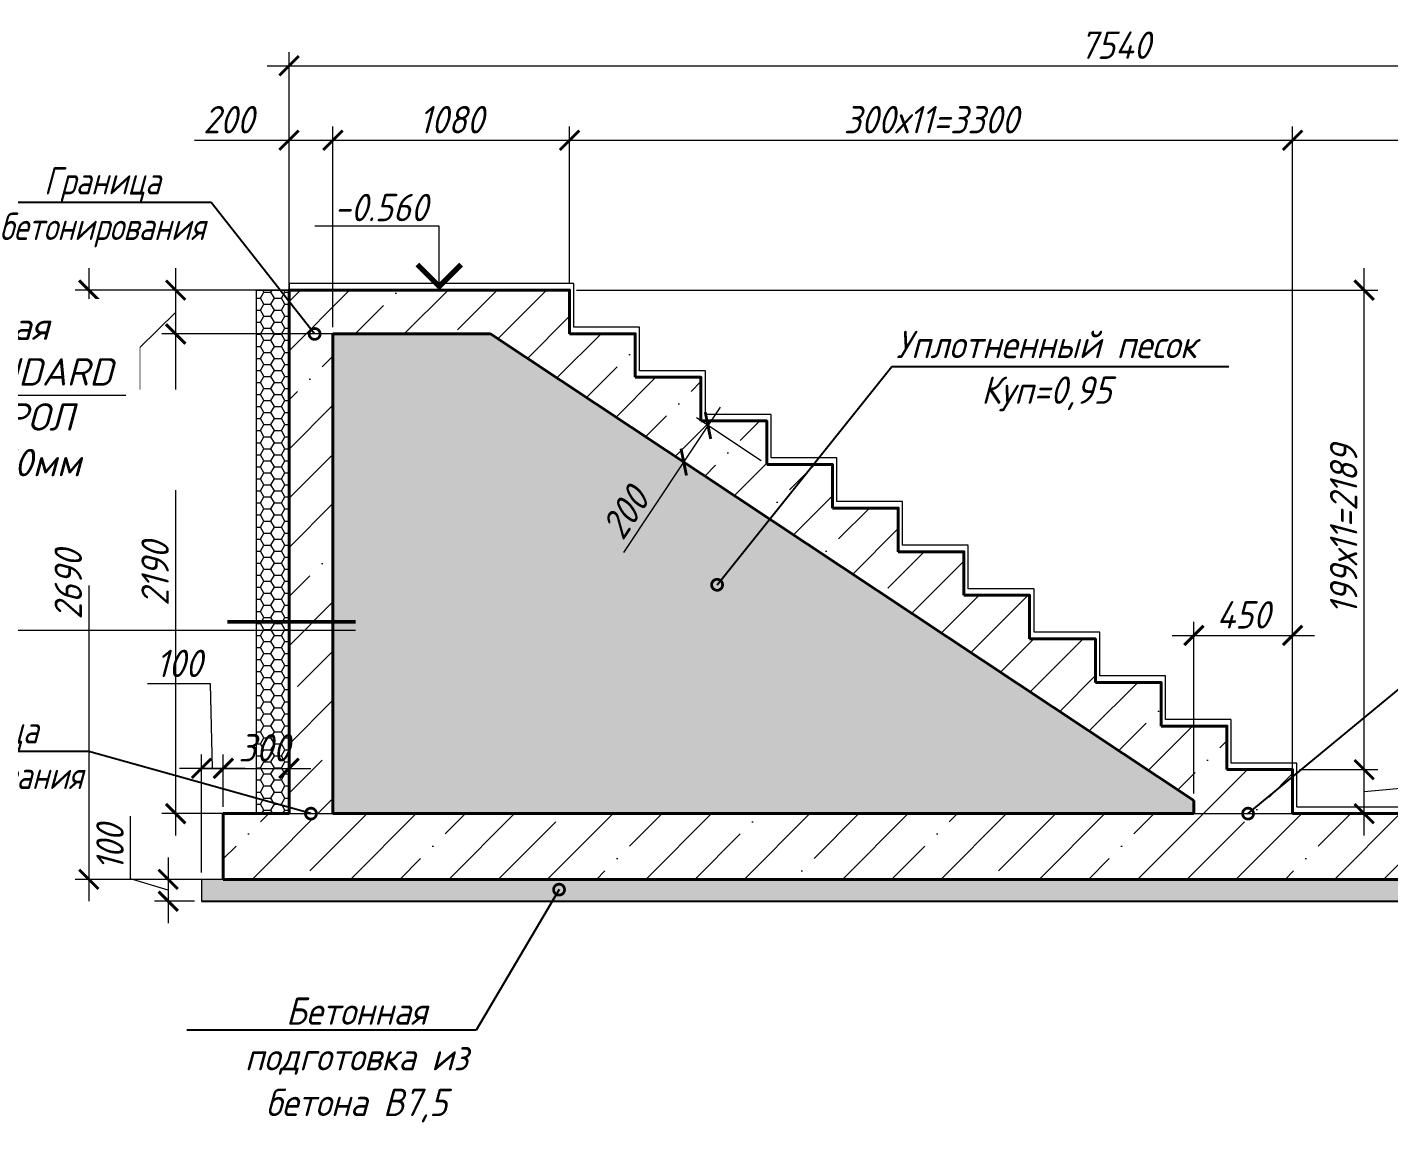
# Model space of a CAD drawing. Header units: millimetres. Extents: x 504091 to 2165846, y 135022 to 442887.
# Drawn here: x 1389332 to 1395546, y 237754 to 242765 of the extents above; entities that cross this region are included whole.
import ezdxf
from ezdxf import colors
from ezdxf.entities.mleader import LeaderData, LeaderLine
from ezdxf.math import Vec2, Vec3

# ---------------------------------------------------------------- set-up
doc = ezdxf.new("R2010")
doc.units = ezdxf.units.MM
doc.linetypes.add('IMPORT-ADSK_Штриховая_ш3 п1_5 _2_', pattern=[4.5, 3, -1.5])
doc.layers.get('Defpoints').update_dxf_attribs({"color": 255})
doc.layers.add('PS_Выноски', color=7, linetype='Continuous')
doc.layers.add('SGRAND', color=7, linetype='Continuous')
for name, color, linetype, lineweight in [('S-STRS', 31, 'Continuous', 9), ('Монолит тонкий', 204, 'Continuous', 9), ('Размер', 7, 'Continuous', 13), ('размеры', 7, 'Continuous', 9), ('Размеры КР', 164, 'Continuous', 9), ('СПДС_+АР_Выноски', 4, 'Continuous', 9)]:
    doc.layers.add(name, color=color, linetype=linetype, lineweight=lineweight)
doc.styles.add('GOST 2.304_new', font='isocpeur.ttf', dxfattribs={"width": 0.9, "oblique": 15})
doc.linetypes.add('zem', pattern='A,1.9,[130,ltypeshp.shx,S=2.4,R=135,X=0.5,Y=-1.8],2,[130,ltypeshp.shx,S=2.4,R=135,X=0.5,Y=-1.8],2,[130,ltypeshp.shx,S=2.4,R=135,X=0.5,Y=-1.8],3.8', length=9.7)
doc.linetypes.add('зигзаг', pattern='A,0.00254,-5.08,[131,ltypeshp.shx,S=5.08,R=0,X=-5.08,Y=0],-10.16,[131,ltypeshp.shx,S=5.08,R=180,X=5.08,Y=0],-5.08', length=20.32254)
doc.dimstyles.new('SPDS 1_50', dxfattribs={"dimscale": 50, "dimtxt": 2.5, "dimasz": 1.77, "dimexe": 1.25, "dimexo": 0.625, "dimtad": 1, "dimdec": 0, "dimrnd": 0.001, "dimzin": 9, "dimtxsty": 'GOST 2.304_new', "dimblk": 'ARCHTICK', "dimcen": 2.5, "dimdle": 2, "dimclrt": 256, "dimadec": 0, "dimazin": 2, "dimtfac": 0.75, "dimtdec": 0, "dimtmove": 1, "dimatfit": 3, "dimfxl": 0, "dimtolj": 1, "dimlwd": 9, "dimlwe": 9, "dimarcsym": 0})

# ---------------------------------------------------------------- blocks, each defined once
blk = doc.blocks.new('_DotSmall')
at = {"color": 0, "linetype": 'ByBlock', "lineweight": 35, "const_width": 0.5}
blk.add_lwpolyline([(-0.0625, 0, 1), (0.0625, 0, 1)], format="xyb", close=True, dxfattribs=at)
blk = doc.blocks.new('_ArchTick')
at = {"color": 0, "linetype": 'ByBlock', "const_width": 0.15}
blk.add_lwpolyline([(-0.5, -0.5), (0.5, 0.5)], dxfattribs=at)
blk = doc.blocks.new('*D3115')
at = {"layer": 'Defpoints', "color": 0, "lineweight": 20, "transparency": 16777216}
for p in [(1390526.4, 239381), (1390226.4, 239174.2), (1390526.4, 239174.2)]:
    blk.add_point(p, dxfattribs=at)
at = {"layer": 'Размеры КР', "color": 0, "lineweight": 9, "transparency": 16777216}
for p, q in [((1390226.4, 239205.4), (1390226.4, 239443.5)), ((1390526.4, 239205.4), (1390526.4, 239443.5)), ((1390126.4, 239381), (1390626.4, 239381))]:
    blk.add_line(p, q, dxfattribs=at)
at = {"layer": 'Размеры КР', "color": 0, "lineweight": 9, "transparency": 16777216, "xscale": 88.5, "yscale": 88.5, "zscale": 88.5, "rotation": 180}
blk.add_blockref('_ArchTick', (1390226.4, 239381), dxfattribs=at)
at = {"layer": 'Размеры КР', "color": 0, "lineweight": 9, "transparency": 16777216, "xscale": 88.5, "yscale": 88.5, "zscale": 88.5}
blk.add_blockref('_ArchTick', (1390526.4, 239381), dxfattribs=at)
at = {"layer": 'Размеры КР', "lineweight": 20, "transparency": 16777216, "insert": (1390412.4, 239474.7), "char_height": 125, "attachment_point": 5, "style": 'GOST 2.304_new'}
blk.add_mtext('\\A1;300', dxfattribs=at)
blk = doc.blocks.new('*D3116')
at = {"layer": 'Defpoints', "color": 0, "lineweight": 20, "transparency": 16777216}
for p in [(1390726.4, 242248.7), (1390526.4, 241728.9), (1390726.4, 241728.9)]:
    blk.add_point(p, dxfattribs=at)
at = {"layer": 'Размеры КР', "color": 0, "lineweight": 9, "transparency": 16777216}
for p, q in [((1390526.4, 241760.1), (1390526.4, 242311.2)), ((1390726.4, 241760.1), (1390726.4, 242311.2)), ((1390094.8, 242248.7), (1390526.4, 242248.7)), ((1390426.4, 242248.7), (1390826.4, 242248.7))]:
    blk.add_line(p, q, dxfattribs=at)
at = {"layer": 'Размеры КР', "color": 0, "lineweight": 9, "transparency": 16777216, "xscale": 88.5, "yscale": 88.5, "zscale": 88.5, "rotation": 180}
blk.add_blockref('_ArchTick', (1390526.4, 242248.7), dxfattribs=at)
at = {"layer": 'Размеры КР', "color": 0, "lineweight": 9, "transparency": 16777216, "xscale": 88.5, "yscale": 88.5, "zscale": 88.5}
blk.add_blockref('_ArchTick', (1390726.4, 242248.7), dxfattribs=at)
at = {"layer": 'Размеры КР', "lineweight": 20, "transparency": 16777216, "insert": (1390249.6, 242342.5), "char_height": 125, "attachment_point": 5, "style": 'GOST 2.304_new'}
blk.add_mtext('\\A1;200', dxfattribs=at)
blk = doc.blocks.new('*D3117')
at = {"layer": 'Defpoints', "color": 0, "lineweight": 20, "transparency": 16777216}
for p in [(1391806.5, 242248.7), (1391806.5, 241564.2), (1390726.4, 241364.2)]:
    blk.add_point(p, dxfattribs=at)
at = {"layer": 'Размеры КР', "color": 0, "lineweight": 9, "transparency": 16777216}
for p, q in [((1390726.4, 241395.4), (1390726.4, 242311.2)), ((1391806.5, 241595.4), (1391806.5, 242311.2)), ((1390626.4, 242248.7), (1391906.5, 242248.7))]:
    blk.add_line(p, q, dxfattribs=at)
at = {"layer": 'Размеры КР', "color": 0, "lineweight": 9, "transparency": 16777216, "xscale": 88.5, "yscale": 88.5, "zscale": 88.5, "rotation": 180}
blk.add_blockref('_ArchTick', (1390726.4, 242248.7), dxfattribs=at)
at = {"layer": 'Размеры КР', "color": 0, "lineweight": 9, "transparency": 16777216, "xscale": 88.5, "yscale": 88.5, "zscale": 88.5}
blk.add_blockref('_ArchTick', (1391806.5, 242248.7), dxfattribs=at)
at = {"layer": 'Размеры КР', "lineweight": 20, "transparency": 16777216, "insert": (1391266.5, 242342.5), "char_height": 125, "attachment_point": 5, "style": 'GOST 2.304_new'}
blk.add_mtext('\\A1;1080', dxfattribs=at)
blk = doc.blocks.new('*D3118')
at = {"layer": 'Defpoints', "color": 0, "lineweight": 20, "transparency": 16777216}
for p in [(1395106.5, 242248.7), (1391806.5, 241564.2), (1395106.5, 239375.2)]:
    blk.add_point(p, dxfattribs=at)
at = {"layer": 'Размеры КР', "color": 0, "lineweight": 9, "transparency": 16777216}
for p, q in [((1391806.5, 241595.4), (1391806.5, 242311.2)), ((1395106.5, 239406.4), (1395106.5, 242311.2)), ((1391706.5, 242248.7), (1395206.5, 242248.7))]:
    blk.add_line(p, q, dxfattribs=at)
at = {"layer": 'Размеры КР', "color": 0, "lineweight": 9, "transparency": 16777216, "xscale": 88.5, "yscale": 88.5, "zscale": 88.5, "rotation": 180}
blk.add_blockref('_ArchTick', (1391806.5, 242248.7), dxfattribs=at)
at = {"layer": 'Размеры КР', "color": 0, "lineweight": 9, "transparency": 16777216, "xscale": 88.5, "yscale": 88.5, "zscale": 88.5}
blk.add_blockref('_ArchTick', (1395106.5, 242248.7), dxfattribs=at)
at = {"layer": 'Размеры КР', "lineweight": 20, "transparency": 16777216, "insert": (1393456.5, 242342.5), "char_height": 125, "attachment_point": 5, "style": 'GOST 2.304_new'}
blk.add_mtext('\\A1;300х11=3300', dxfattribs=at)
blk = doc.blocks.new('*D3119')
at = {"layer": 'Defpoints', "color": 0, "lineweight": 20, "transparency": 16777216}
for p in [(1397867, 242248.7), (1397867, 239582.6), (1395106.5, 239375.2)]:
    blk.add_point(p, dxfattribs=at)
at = {"layer": 'Размеры КР', "color": 0, "lineweight": 9, "transparency": 16777216}
for p, q in [((1395106.5, 239406.4), (1395106.5, 242311.2)), ((1397867, 239613.8), (1397867, 242311.2)), ((1395006.5, 242248.7), (1397967, 242248.7))]:
    blk.add_line(p, q, dxfattribs=at)
at = {"layer": 'Размеры КР', "color": 0, "lineweight": 9, "transparency": 16777216, "xscale": 88.5, "yscale": 88.5, "zscale": 88.5, "rotation": 180}
blk.add_blockref('_ArchTick', (1395106.5, 242248.7), dxfattribs=at)
at = {"layer": 'Размеры КР', "color": 0, "lineweight": 9, "transparency": 16777216, "xscale": 88.5, "yscale": 88.5, "zscale": 88.5}
blk.add_blockref('_ArchTick', (1397867, 242248.7), dxfattribs=at)
at = {"layer": 'Размеры КР', "lineweight": 20, "transparency": 16777216, "insert": (1396486.8, 242342.5), "char_height": 125, "attachment_point": 5, "style": 'GOST 2.304_new'}
blk.add_mtext('\\A1;2760', dxfattribs=at)
blk = doc.blocks.new('*D3121')
at = {"layer": 'Defpoints', "color": 0, "lineweight": 20, "transparency": 16777216}
for p in [(1395106.5, 239375.2), (1395433.3, 239375.2), (1395106.5, 239174.2)]:
    blk.add_point(p, dxfattribs=at)
at = {"layer": 'Размеры КР', "color": 0, "lineweight": 9, "transparency": 16777216}
for p, q in [((1395849.6, 239314.9), (1395849.6, 239602.1)), ((1395433.3, 239074.2), (1395433.3, 239475.2)), ((1395137.8, 239375.2), (1395495.8, 239375.2)), ((1395433.3, 239274.7), (1395849.6, 239314.9)), ((1395137.8, 239174.2), (1395495.8, 239174.2))]:
    blk.add_line(p, q, dxfattribs=at)
at = {"layer": 'Размеры КР', "color": 0, "lineweight": 9, "transparency": 16777216, "xscale": 88.5, "yscale": 88.5, "zscale": 88.5}
for p, rotation in [((1395433.3, 239375.2), 90), ((1395433.3, 239174.2), 270)]:
    blk.add_blockref('_ArchTick', p, dxfattribs=dict(at, rotation=rotation))
at = {"layer": 'Размеры КР', "lineweight": 20, "transparency": 16777216, "insert": (1395755.8, 239458.5), "char_height": 125, "attachment_point": 5, "rotation": 90, "style": 'GOST 2.304_new'}
blk.add_mtext('\\A1;201', dxfattribs=at)
blk = doc.blocks.new('*D3122')
at = {"layer": 'Defpoints', "color": 0, "lineweight": 20, "transparency": 16777216}
for p in [(1391806.5, 241564.2), (1395433.3, 241564.2), (1395106.5, 239375.2)]:
    blk.add_point(p, dxfattribs=at)
at = {"layer": 'Размеры КР', "color": 0, "lineweight": 9, "transparency": 16777216}
for p, q in [((1395433.3, 239275.2), (1395433.3, 241664.2)), ((1391837.8, 241564.2), (1395495.8, 241564.2)), ((1395137.8, 239375.2), (1395495.8, 239375.2))]:
    blk.add_line(p, q, dxfattribs=at)
at = {"layer": 'Размеры КР', "color": 0, "lineweight": 9, "transparency": 16777216, "xscale": 88.5, "yscale": 88.5, "zscale": 88.5}
for p, rotation in [((1395433.3, 241564.2), 90), ((1395433.3, 239375.2), 270)]:
    blk.add_blockref('_ArchTick', p, dxfattribs=dict(at, rotation=rotation))
at = {"layer": 'Размеры КР', "lineweight": 20, "transparency": 16777216, "insert": (1395339.5, 240469.7), "char_height": 125, "attachment_point": 5, "rotation": 90, "style": 'GOST 2.304_new'}
blk.add_mtext('\\A1;199х11=2189', dxfattribs=at)
blk = doc.blocks.new('*D3123')
at = {"layer": 'Defpoints', "color": 0, "lineweight": 20, "transparency": 16777216}
for p in [(1392327.8, 240779.4), (1392706.5, 240768.2), (1392596, 240601.5)]:
    blk.add_point(p, dxfattribs=at)
at = {"layer": 'Размеры КР', "color": 0, "lineweight": 9, "transparency": 16777216}
for p, q in [((1392493.6, 241029.4), (1392272.5, 240696.1)), ((1392680.5, 240785.5), (1392386.3, 240980.6)), ((1392569.9, 240618.8), (1392275.7, 240814)), ((1392053.7, 240366.2), (1392327.8, 240779.4))]:
    blk.add_line(p, q, dxfattribs=at)
at = {"layer": 'Размеры КР', "color": 0, "lineweight": 9, "transparency": 16777216, "xscale": 88.5, "yscale": 88.5, "zscale": 88.5}
for p, rotation in [((1392438.4, 240946.1), 56.44235699821704), ((1392327.8, 240779.4), 236.442356998217)]:
    blk.add_blockref('_ArchTick', p, dxfattribs=dict(at, rotation=rotation))
at = {"layer": 'Размеры КР', "lineweight": 20, "transparency": 16777216, "insert": (1392061.2, 240547.1), "char_height": 125, "attachment_point": 5, "rotation": 56.44236, "style": 'GOST 2.304_new'}
blk.add_mtext('\\A1;200', dxfattribs=at)
blk = doc.blocks.new('*D3124')
at = {"layer": 'Defpoints', "color": 0, "lineweight": 20, "transparency": 16777216}
for p in [(1390009, 241364.2), (1390757.1, 241364.2), (1390526.4, 239174.2)]:
    blk.add_point(p, dxfattribs=at)
at = {"layer": 'Размеры КР', "color": 0, "lineweight": 9, "transparency": 16777216}
for p, q in [((1390009, 239074.2), (1390009, 241464.2)), ((1390725.9, 241364.2), (1389946.5, 241364.2)), ((1390495.1, 239174.2), (1389946.5, 239174.2))]:
    blk.add_line(p, q, dxfattribs=at)
at = {"layer": 'Размеры КР', "color": 0, "lineweight": 9, "transparency": 16777216, "xscale": 88.5, "yscale": 88.5, "zscale": 88.5}
for p, rotation in [((1390009, 241364.2), 90), ((1390009, 239174.2), 270)]:
    blk.add_blockref('_ArchTick', p, dxfattribs=dict(at, rotation=rotation))
at = {"layer": 'Размеры КР', "lineweight": 20, "transparency": 16777216, "insert": (1389915.2, 240269.2), "char_height": 125, "attachment_point": 5, "rotation": 90, "style": 'GOST 2.304_new'}
blk.add_mtext('\\A1;2190', dxfattribs=at)
blk = doc.blocks.new('*D3125')
at = {"layer": 'Defpoints', "color": 0, "lineweight": 20, "transparency": 16777216}
for p in [(1390579.1, 241564.2), (1389612.5, 238874.2), (1390226.4, 238874.2)]:
    blk.add_point(p, dxfattribs=at)
at = {"layer": 'Размеры КР', "color": 0, "lineweight": 9, "transparency": 16777216}
for p, q in [((1389612.5, 241664.2), (1389612.5, 238774.2)), ((1390547.8, 241564.2), (1389550, 241564.2)), ((1390195.1, 238874.2), (1389550, 238874.2))]:
    blk.add_line(p, q, dxfattribs=at)
at = {"layer": 'Размеры КР', "color": 0, "lineweight": 9, "transparency": 16777216, "xscale": 88.5, "yscale": 88.5, "zscale": 88.5}
for p, rotation in [((1389612.5, 241564.2), 90), ((1389612.5, 238874.2), 270)]:
    blk.add_blockref('_ArchTick', p, dxfattribs=dict(at, rotation=rotation))
at = {"layer": 'Размеры КР', "lineweight": 20, "transparency": 16777216, "insert": (1389518.7, 240219.2), "char_height": 125, "attachment_point": 5, "rotation": 90, "style": 'GOST 2.304_new'}
blk.add_mtext('\\A1;2690', dxfattribs=at)
blk = doc.blocks.new('*D3126')
at = {"layer": 'Defpoints', "color": 0, "lineweight": 20, "transparency": 16777216}
for p in [(1398066, 242588.9), (1390526.4, 241514.4), (1398066, 241245.6)]:
    blk.add_point(p, dxfattribs=at)
at = {"layer": 'Размеры КР', "color": 0, "lineweight": 9, "transparency": 16777216}
for p, q in [((1390526.4, 241545.6), (1390526.4, 242651.4)), ((1398066, 241276.8), (1398066, 242651.4)), ((1390426.4, 242588.9), (1398166, 242588.9))]:
    blk.add_line(p, q, dxfattribs=at)
at = {"layer": 'Размеры КР', "color": 0, "lineweight": 9, "transparency": 16777216, "xscale": 88.5, "yscale": 88.5, "zscale": 88.5, "rotation": 180}
blk.add_blockref('_ArchTick', (1390526.4, 242588.9), dxfattribs=at)
at = {"layer": 'Размеры КР', "color": 0, "lineweight": 9, "transparency": 16777216, "xscale": 88.5, "yscale": 88.5, "zscale": 88.5}
blk.add_blockref('_ArchTick', (1398066, 242588.9), dxfattribs=at)
at = {"layer": 'Размеры КР', "lineweight": 20, "transparency": 16777216, "insert": (1394296.2, 242682.6), "char_height": 125, "attachment_point": 5, "style": 'GOST 2.304_new'}
blk.add_mtext('\\A1;7540', dxfattribs=at)
blk = doc.blocks.new('*D3132')
at = {"layer": 'Defpoints', "color": 0, "lineweight": 20, "transparency": 16777216}
for p in [(1390126.4, 239381), (1390226.4, 239174.2), (1390126.4, 238874.2)]:
    blk.add_point(p, dxfattribs=at)
at = {"layer": 'Размеры КР', "color": 0, "lineweight": 9, "transparency": 16777216}
for p, q in [((1390167.9, 239766.2), (1389880.7, 239766.2)), ((1390176.4, 239381), (1390167.9, 239766.2)), ((1390126.4, 238905.4), (1390126.4, 239443.5)), ((1390226.4, 239205.4), (1390226.4, 239443.5)), ((1390326.4, 239381), (1390026.4, 239381))]:
    blk.add_line(p, q, dxfattribs=at)
at = {"layer": 'Размеры КР', "color": 0, "lineweight": 9, "transparency": 16777216, "xscale": 88.5, "yscale": 88.5, "zscale": 88.5, "rotation": 180}
blk.add_blockref('_ArchTick', (1390126.4, 239381), dxfattribs=at)
at = {"layer": 'Размеры КР', "color": 0, "lineweight": 9, "transparency": 16777216, "xscale": 88.5, "yscale": 88.5, "zscale": 88.5}
blk.add_blockref('_ArchTick', (1390226.4, 239381), dxfattribs=at)
at = {"layer": 'Размеры КР', "lineweight": 20, "transparency": 16777216, "insert": (1390024.3, 239860), "char_height": 125, "attachment_point": 5, "style": 'GOST 2.304_new'}
blk.add_mtext('\\A1;100', dxfattribs=at)
blk = doc.blocks.new('*D3133')
at = {"layer": 'Defpoints', "color": 0, "lineweight": 20, "transparency": 16777216}
for p in [(1390126.4, 238874.2), (1389975, 238774.2), (1390126.4, 238774.2)]:
    blk.add_point(p, dxfattribs=at)
at = {"layer": 'Размеры КР', "color": 0, "lineweight": 9, "transparency": 16777216}
for p, q in [((1389803.1, 238875.8), (1389803.1, 239163)), ((1389975, 238974.2), (1389975, 238674.2)), ((1389975, 238824.2), (1389803.1, 238875.8)), ((1390095.1, 238874.2), (1389912.5, 238874.2)), ((1390095.1, 238774.2), (1389912.5, 238774.2))]:
    blk.add_line(p, q, dxfattribs=at)
at = {"layer": 'Размеры КР', "color": 0, "lineweight": 9, "transparency": 16777216, "xscale": 88.5, "yscale": 88.5, "zscale": 88.5}
for p, rotation in [((1389975, 238874.2), 90), ((1389975, 238774.2), 270)]:
    blk.add_blockref('_ArchTick', p, dxfattribs=dict(at, rotation=rotation))
at = {"layer": 'Размеры КР', "lineweight": 20, "transparency": 16777216, "insert": (1389709.4, 239019.4), "char_height": 125, "attachment_point": 5, "rotation": 90, "style": 'GOST 2.304_new'}
blk.add_mtext('\\A1;100', dxfattribs=at)
blk = doc.blocks.new('*D3610')
at = {"layer": 'Defpoints', "color": 0, "lineweight": 20, "transparency": 16777216}
for p in [(1390009, 241564.2), (1390563.7, 241564.2), (1390563.7, 241364.2)]:
    blk.add_point(p, dxfattribs=at)
at = {"layer": 'Размеры КР', "color": 0, "lineweight": 9, "transparency": 16777216}
for p, q in [((1390009, 241264.2), (1390009, 241664.2)), ((1390532.5, 241564.2), (1389946.5, 241564.2)), ((1390009, 241464.2), (1389843.2, 241300.5)), ((1390532.5, 241364.2), (1389946.5, 241364.2)), ((1389843.2, 241300.5), (1389843.2, 240990.7))]:
    blk.add_line(p, q, dxfattribs=at)
at = {"layer": 'Размеры КР', "color": 0, "lineweight": 9, "transparency": 16777216, "xscale": 88.5, "yscale": 88.5, "zscale": 88.5}
for p, rotation in [((1390009, 241564.2), 90), ((1390009, 241364.2), 270)]:
    blk.add_blockref('_ArchTick', p, dxfattribs=dict(at, rotation=rotation))
at = {"layer": 'Размеры КР', "lineweight": 20, "transparency": 16777216, "insert": (1389749.5, 241145.6), "char_height": 125, "attachment_point": 5, "rotation": 90, "style": 'GOST 2.304_new'}
blk.add_mtext('\\A1;200', dxfattribs=at)
blk = doc.blocks.new('*D3687')
at = {"layer": 'Defpoints', "color": 0, "lineweight": 20, "transparency": 16777216}
for p in [(1395106.5, 239988), (1395106.5, 239274.7), (1394656.5, 239234.7)]:
    blk.add_point(p, dxfattribs=at)
at = {"layer": 'Размеры КР', "color": 0, "lineweight": 9, "transparency": 16777216}
for p, q in [((1394656.5, 239265.9), (1394656.5, 240050.5)), ((1395106.5, 239305.9), (1395106.5, 240050.5)), ((1394556.5, 239988), (1395206.5, 239988))]:
    blk.add_line(p, q, dxfattribs=at)
at = {"layer": 'Размеры КР', "color": 0, "lineweight": 9, "transparency": 16777216, "xscale": 88.5, "yscale": 88.5, "zscale": 88.5, "rotation": 180}
blk.add_blockref('_ArchTick', (1394656.5, 239988), dxfattribs=at)
at = {"layer": 'Размеры КР', "color": 0, "lineweight": 9, "transparency": 16777216, "xscale": 88.5, "yscale": 88.5, "zscale": 88.5}
blk.add_blockref('_ArchTick', (1395106.5, 239988), dxfattribs=at)
at = {"layer": 'Размеры КР', "lineweight": 20, "transparency": 16777216, "insert": (1394881.5, 240081.8), "char_height": 125, "attachment_point": 5, "style": 'GOST 2.304_new'}
blk.add_mtext('\\A1;450', dxfattribs=at)

msp = doc.modelspace()

# ---------------------------------------------------------------- hatches: boundary and pattern name
at = {"layer": 'SGRAND', "lineweight": 20}
h = msp.add_hatch(dxfattribs=at)
h.set_pattern_fill('ANSI35', color=256, scale=50)
h.set_pattern_definition([(45, (-8334.46, 13452.17), (-224.5064, 224.5064), []), (45, (-8109.95, 13452.17), (-224.5064, 224.5064), [396.875, -79.375, 0, -79.375])])
h.paths.add_polyline_path([(1390526.3897, 241564.1976), (1390726.3897, 241564.1976), (1391806.5224, 241564.1976), (1391806.5224, 241365.1976), (1392106.5224, 241365.1976), (1392106.5224, 241166.1976), (1392406.5224, 241166.1976), (1392406.5224, 240967.1976), (1392706.5224, 240967.1976), (1392706.5224, 240768.1976), (1393006.5224, 240768.1976), (1393006.5224, 240569.1976), (1393306.5224, 240569.1976), (1393306.5224, 240370.1976), (1393606.5224, 240370.1976), (1393606.5224, 240171.1976), (1393906.5224, 240171.1976), (1393906.5224, 239972.1976), (1394206.5224, 239972.1976), (1394206.5224, 239773.1976), (1394506.5224, 239773.1976), (1394506.5224, 239574.1976), (1394806.5224, 239574.1976), (1394806.5224, 239375.1976), (1395106.5224, 239375.1976), (1395106.5224, 239174.1976), (1397866.994, 239174.1976), (1397866.994, 241764.1976), (1398066.994, 241764.1976), (1398066.994, 239174.1976), (1398366.994, 239174.1976), (1398366.994, 238874.1976), (1390226.3897, 238874.1976), (1390226.3897, 239174.1976), (1390526.3897, 239174.1976)])
h.paths.add_polyline_path([(1391446.2195, 241364.1976), (1390726.3897, 241364.1976), (1390726.3897, 239174.1976), (1394656.5224, 239174.1976), (1394656.5224, 239234.6967)], flags=16)
at = {"layer": 'SGRAND', "lineweight": 20, "ltscale": 10}
h = msp.add_hatch(dxfattribs=at)
h.set_pattern_fill('HONEY', color=256, scale=10)
h.paths.add_polyline_path([(1390526.3897, 241302.9293), (1390376.3897, 241224.2734), (1390376.3897, 239243.9959), (1390526.3897, 239202.1169)])
h.paths.add_polyline_path([(1390526.3897, 241564.1976), (1390376.3897, 241564.1976), (1390376.3897, 241224.2734), (1390526.3897, 241302.9293)])
h.paths.add_polyline_path([(1390526.3897, 239202.1169), (1390376.3897, 239243.9959), (1390376.3897, 239174.1976), (1390526.3897, 239174.1976)])
h.paths.add_polyline_path([(1390224.7758, 239332.0486), (1390523.5258, 239332.0486), (1390603.3399, 239629.919), (1390304.5899, 239629.919)], flags=9)
at = {"layer": 'SGRAND', "lineweight": 9}
h = msp.add_hatch(dxfattribs=at)
h.set_pattern_fill('AR-SAND', color=256, scale=1.5)
h.set_pattern_definition([(37.5, (-8334.455, 13452.174), (-2.400047, 73.4119856), [0, -57.912, 0, -64.77, 0, -61.9125]), (7.5, (-8334.46, 13452.17), (67.4284925, 107.523765), [0, -31.242, 0, -52.197, 0, -20.0025]), (327.5, (-8381.32, 13452.174), (118.6488555, 0.2155777), [0, -19.05, 0, -68.58, 0, -89.535]), (317.5, (-8381.32, 13452.17), (114.533468, 33.4393985), [0, -9.525, 0, -44.958, 0, -51.435])])
h.paths.add_polyline_path([(1390726.3897, 241364.1976), (1391446.2195, 241364.1976), (1394656.5224, 239234.6967), (1394656.5224, 239174.1976), (1390726.3897, 239174.1976)])
at = {"layer": 'SGRAND', "lineweight": 20}
h = msp.add_hatch(dxfattribs=at)
h.set_pattern_fill('AR-CONC', color=256, scale=0.5)
h.set_pattern_definition([(50, (227868.41, -894.594), (91.0923345, -7.969543), [9.525, -104.775]), (355, (227868.41, -894.59), (-17.621711, 95.5284226), [7.62, -83.820292]), (100.451445, (227876, -895.26), (73.4706235, 87.558876), [8.0950044, -89.045122]), (46.1842, (227868.41, -869.19), (135.53952, -21.021164), [14.2875, -157.1625]), (96.635558, (227879.7, -870.95), (118.702067, 123.713062), [12.142512, -133.567804]), (351.184151, (227868.41, -869.2), (118.702067, 123.713062), [11.429984, -125.729866]), (21, (227881.11, -875.544), (75.8071956, -51.132599), [9.525, -104.775]), (326, (227881.11, -875.54), (30.901014, 92.093983), [7.62, -83.82]), (71.451445, (227887.43, -879.805), (106.7082096, 40.9613844), [8.0950044, -89.044969]), (37.5, (227868.41, -894.594), (1.5443016, 42.2775194), [0, -82.804, 0, -85.09, 0, -84.1375]), (7.5, (227868.41, -894.594), (33.4098313, 50.0902874), [0, -48.514, 0, -80.899, 0, -32.0675]), (327.5, (227840.09, -894.594), (67.7952976, -2.864372), [0, -31.75, 0, -99.06, 0, -131.445]), (317.5, (227827.39, -894.594), (74.0645907, 12.7132455), [0, -41.275, 0, -65.786, 0, -93.345])])
h.paths.add_polyline_path([(1390126.3897, 238874.1976), (1396686.994, 238874.1976), (1398456.994, 238874.1976), (1398466.9255, 238874.1976), (1398466.9255, 238774.1976), (1390126.3897, 238774.1976)])

# ---------------------------------------------------------------- linework, layer by layer
at = {"layer": 'PS_Выноски', "linetype": 'zem'}
msp.add_line((1390126.3897, 238774.1976), (1398466.994, 238774.1976), dxfattribs=at)
at = {"layer": 'S-STRS', "color": 18, "linetype": 'IMPORT-ADSK_Штриховая_ш3 п1_5 _2_', "true_color": 0x000000}
for points in [[(1391826.5224, 241395.1976), (1391826.5224, 241594.1976), (1390526.3897, 241594.1976), (1390526.3897, 241564.1976)], [(1392126.5224, 241196.1976), (1392126.5224, 241395.1976), (1391826.5224, 241395.1976)], [(1392426.5224, 240997.1976), (1392426.5224, 241196.1976), (1392126.5224, 241196.1976)], [(1392726.5224, 240798.1976), (1392726.5224, 240997.1976), (1392426.5224, 240997.1976)], [(1393026.5224, 240599.1976), (1393026.5224, 240798.1976), (1392726.5224, 240798.1976)], [(1393326.5224, 240400.1976), (1393326.5224, 240599.1976), (1393026.5224, 240599.1976)], [(1393626.5224, 240201.1976), (1393626.5224, 240400.1976), (1393326.5224, 240400.1976)], [(1393926.5224, 240002.1976), (1393926.5224, 240201.1976), (1393626.5224, 240201.1976)], [(1394226.5224, 239803.1976), (1394226.5224, 240002.1976), (1393926.5224, 240002.1976)], [(1394526.5224, 239604.1976), (1394526.5224, 239803.1976), (1394226.5224, 239803.1976)], [(1394826.5224, 239405.1976), (1394826.5224, 239604.1976), (1394526.5224, 239604.1976)], [(1397866.994, 239204.1976), (1395126.5224, 239204.1976), (1395126.5224, 239405.1976), (1394826.5224, 239405.1976)]]:
    msp.add_lwpolyline(points, dxfattribs=at)
at = {"layer": 'SGRAND', "lineweight": 20}
for p, q in [((1390226.3897, 238874.1976), (1390126.3897, 238874.1976)), ((1390126.3897, 238874.1976), (1390126.3897, 238774.1976)), ((1398466.994, 238774.1976), (1390126.3897, 238774.1976))]:
    msp.add_line(p, q, dxfattribs=at)
msp.add_lwpolyline([(1390376.3897, 241564.1976), (1390376.3897, 239174.1976)], dxfattribs=at)
at = {"layer": 'Монолит тонкий', "lineweight": 40, "ltscale": 100}
for p, q in [((1391446.2195, 241364.1976), (1390726.3897, 241364.1976)), ((1390726.3897, 241364.1976), (1390726.3897, 239174.1976)), ((1394656.5224, 239234.6967), (1391446.2195, 241364.1976)), ((1394656.5224, 239234.6967), (1394656.5224, 239174.1976)), ((1390226.3897, 239174.1976), (1390226.3897, 238874.1976)), ((1390526.3897, 239174.1976), (1390226.3897, 239174.1976)), ((1394656.5224, 239174.1976), (1390726.3897, 239174.1976)), ((1397866.994, 239174.1976), (1395106.5224, 239174.1976)), ((1398366.994, 238874.1976), (1390226.3897, 238874.1976))]:
    msp.add_line(p, q, dxfattribs=at)
for points in [[(1391806.5224, 241365.1976), (1391806.5224, 241564.1976), (1390526.3897, 241564.1976), (1390526.3897, 239174.1976)], [(1392106.5224, 241166.1976), (1392106.5224, 241365.1976), (1391806.5224, 241365.1976)], [(1392406.5224, 240967.1976), (1392406.5224, 241166.1976), (1392106.5224, 241166.1976)], [(1392706.5224, 240768.1976), (1392706.5224, 240967.1976), (1392406.5224, 240967.1976)], [(1393006.5224, 240569.1976), (1393006.5224, 240768.1976), (1392706.5224, 240768.1976)], [(1393306.5224, 240370.1976), (1393306.5224, 240569.1976), (1393006.5224, 240569.1976)], [(1393606.5224, 240171.1976), (1393606.5224, 240370.1976), (1393306.5224, 240370.1976)], [(1393906.5224, 239972.1976), (1393906.5224, 240171.1976), (1393606.5224, 240171.1976)], [(1394206.5224, 239773.1976), (1394206.5224, 239972.1976), (1393906.5224, 239972.1976)], [(1394506.5224, 239574.1976), (1394506.5224, 239773.1976), (1394206.5224, 239773.1976)], [(1394806.5224, 239375.1976), (1394806.5224, 239574.1976), (1394506.5224, 239574.1976)], [(1395106.5224, 239174.1976), (1395106.5224, 239375.1976), (1394806.5224, 239375.1976)]]:
    msp.add_lwpolyline(points, dxfattribs=at)
at = {"layer": 'размеры', "ltscale": 50}
msp.add_lwpolyline([(1391211.8703, 241564.1976), (1391211.8703, 241856.5013), (1390644.7488, 241856.5013)], dxfattribs=at)
at = {"layer": 'размеры', "ltscale": 50, "const_width": 24}
msp.add_lwpolyline([(1391111.8703, 241681.1682), (1391211.8703, 241581.1682), (1391311.8703, 241681.1682)], dxfattribs=at)
at = {"layer": 'Размеры КР', "lineweight": 20}
msp.add_line((1390376.3897, 241564.1976), (1390526.3897, 241564.1976), dxfattribs=at)
at = {"layer": 'Размеры КР', "linetype": 'зигзаг', "lineweight": 20}
for p, q in [((1390726.3897, 241364.1976), (1390526.3897, 241364.1976)), ((1390526.3897, 239174.1976), (1390726.3897, 239174.1976)), ((1394656.5224, 239174.1976), (1395106.5224, 239174.1976))]:
    msp.add_line(p, q, dxfattribs=at)
at = {"layer": 'Размеры КР', "lineweight": 50}
msp.add_line((1390830.4759, 240049.1836), (1390246.1508, 240049.1836), dxfattribs=at)
at = {"layer": 'СПДС_+АР_Выноски', "color": 251, "ltscale": 100, "true_color": 0x636466}
msp.add_line((1390830.4759, 240010.0048), (1386117.4108, 240010.0048), dxfattribs=at)

# ---------------------------------------------------------------- texts
at = {"layer": 'размеры', "ltscale": 50, "style": 'GOST 2.304_new', "oblique": 15, "width": 0.9}
msp.add_text('-0.560', height=125, dxfattribs=at).set_placement((1390731.2565, 241878.9744))

# ---------------------------------------------------------------- dimensions: what is measured, and where the dimension line sits
at = {"layer": 'Размеры КР', "lineweight": 20}
for base, p1, p2, picture, middle in [((1398065.994, 242588.8599), (1390526.3897, 241514.3609), (1398065.994, 241245.5526), '*D3126', (1394296.1918, 242682.6099)), ((1391806.5224, 242248.7289), (1390726.3897, 241364.1976), (1391806.5224, 241564.1976), '*D3117', (1391266.4561, 242342.4789)), ((1397866.994, 242248.7289), (1395106.5224, 239375.1976), (1397866.994, 239582.5986), '*D3119', (1396486.7582, 242342.4789)), ((1395106.5224, 239988.0328), (1394656.5224, 239234.6967), (1395106.5224, 239274.6976), '*D3687', (1394881.5224, 240081.7828))]:
    dim = msp.add_linear_dim(base=base, p1=p1, p2=p2, dimstyle='SPDS 1_50', dxfattribs=at)
    dim.commit()
    dim.dimension.update_dxf_attribs({"geometry": picture, "text_midpoint": middle})
for base, p1, p2, picture, middle in [((1390726.3897, 242248.7289), (1390526.3897, 241728.8983), (1390726.3897, 241728.8983), '*D3116', (1390249.6229, 242192.2167)), ((1390126.3897, 239380.9838), (1390226.3897, 239174.1976), (1390126.3897, 238874.1976), '*D3132', (1390136.6891, 239766.2012)), ((1390526.3897, 239380.9838), (1390226.3897, 239174.1976), (1390526.3897, 239174.1976), '*D3115', (1390412.3832, 239380.9838))]:
    dim = msp.add_linear_dim(base=base, p1=p1, p2=p2, dimstyle='SPDS 1_50', dxfattribs=at)
    dim.commit()
    dim.dimension.update_dxf_attribs({"geometry": picture, "text_midpoint": middle, "dimtype": 160})
dim = msp.add_linear_dim(base=(1395106.5224, 242248.7289), p1=(1391806.5224, 241564.1976), p2=(1395106.5224, 239375.1976), text='300х11=<>', dimstyle='SPDS 1_50', dxfattribs=at)
dim.commit()
dim.dimension.update_dxf_attribs({"geometry": '*D3118', "text_midpoint": (1393456.5224, 242342.4789)})
for base, p1, p2, picture, middle in [((1389612.4605, 238874.1976), (1390579.0647, 241564.1976), (1390226.3897, 238874.1976), '*D3125', (1389518.7105, 240219.1976)), ((1390008.982, 241364.1976), (1390526.3897, 239174.1976), (1390757.1122, 241364.1976), '*D3124', (1389915.232, 240269.1976)), ((1389974.9886, 238774.1976), (1390126.3897, 238874.1976), (1390126.3897, 238774.1976), '*D3133', (1389709.3636, 238907.0101))]:
    dim = msp.add_linear_dim(base=base, p1=p1, p2=p2, angle=90, dimstyle='SPDS 1_50', dxfattribs=at)
    dim.commit()
    dim.dimension.update_dxf_attribs({"geometry": picture, "text_midpoint": middle})
for base, p1, p2, angle, picture, middle, dimtype in [((1390008.982, 241564.1976), (1390563.7288, 241364.1976), (1390563.7288, 241564.1976), 90, '*D3610', (1389843.2082, 241269.2281), 160), ((1392327.7998, 240779.416), (1392706.5224, 240768.1976), (1392595.9673, 240601.5316), 236.442357, '*D3123', (1392043.9214, 240558.6028), 161), ((1395433.2673, 239375.1976), (1395106.5224, 239174.1976), (1395106.5224, 239375.1976), 90, '*D3121', (1395849.5982, 239346.147), 160)]:
    dim = msp.add_linear_dim(base=base, p1=p1, p2=p2, angle=angle, dimstyle='SPDS 1_50', dxfattribs=at)
    dim.commit()
    dim.dimension.update_dxf_attribs({"geometry": picture, "text_midpoint": middle, "dimtype": dimtype})
dim = msp.add_linear_dim(base=(1395433.2673, 241564.1976), p1=(1395106.5224, 239375.1976), p2=(1391806.5224, 241564.1976), angle=90, text='199х11=<>', dimstyle='SPDS 1_50', dxfattribs=at)
dim.commit()
dim.dimension.update_dxf_attribs({"geometry": '*D3122', "text_midpoint": (1395339.5173, 240469.6976)})

# ---------------------------------------------------------------- leaders
at = {"layer": 'Размер', "ltscale": 20}
ml = msp.add_multileader_mtext('Standard', dxfattribs=at)
ml.set_content('\\A1;{\\W0.8;Граница бетонирования}', color=256, style='GOST 2.304_new')
ml.set_leader_properties()
ml.set_arrow_properties(name='DOTSMALL')
ml.build(insert=Vec2(0, 0))
ml.multileader.update_dxf_attribs({"text_left_attachment_type": 6, "text_right_attachment_type": 6, "dogleg_length": 1, "arrow_head_size": 100})
ctx = ml.context
ctx.base_point, ctx.char_height, ctx.arrow_head_size, ctx.landing_gap_size, ctx.plane_origin = Vec3(1389196.7573, 241963.8185), 125, 100, 0, Vec3(1367385.3895, 386301.1621)
ctx.left_attachment, ctx.right_attachment, ctx.text_align_type = 6, 6, 1
notes = []
notes.append((ctx, [(0, (1, 1, 0), (1390170.2509, 241963.8185), (-1, 0), 20, [(0, [(1390643.2309, 241364.1976)], 0, [])])]))
ctx.mtext.insert, ctx.mtext.rotation, ctx.mtext.width, ctx.mtext.alignment, ctx.mtext.flow_direction = Vec3(1389673.5041, 242126.3185), 6.283185307, 1286.674802, 2, 5
ml = msp.add_multileader_mtext('Standard', dxfattribs=at)
ml.set_content('\\A1;Уплотненный песок\\PКуп=0,95', color=256, style='GOST 2.304_new')
ml.set_leader_properties()
ml.set_arrow_properties(name='DOTSMALL')
ml.build(insert=Vec2(0, 0))
ml.multileader.update_dxf_attribs({"text_left_attachment_type": 6, "text_right_attachment_type": 6, "dogleg_length": 1, "arrow_head_size": 100})
ctx = ml.context
ctx.base_point, ctx.char_height, ctx.arrow_head_size, ctx.landing_gap_size, ctx.plane_origin = Vec3(1393297.0364, 241216.0944), 125, 100, 0, Vec3(1376008.4352, 389245.6088)
ctx.left_attachment, ctx.right_attachment, ctx.text_align_type = 6, 6, 1
notes.append((ctx, [(1, (1, 1, 0), (1393277.0364, 241216.0944), (1, 0), 20, [(0, [(1392480.0969, 240218.9376)], 0, [])])]))
ctx.mtext.insert, ctx.mtext.rotation, ctx.mtext.width, ctx.mtext.alignment, ctx.mtext.flow_direction = Vec3(1393983.1583, 241378.5944), 6.283185307, 1664.96034, 2, 5
ml = msp.add_multileader_mtext('Standard', dxfattribs=at)
ml.set_content('\\A1;{\\W0.8;Граница бетонирования}', color=256, style='GOST 2.304_new')
ml.set_leader_properties()
ml.set_arrow_properties(name='DOTSMALL')
ml.build(insert=Vec2(0, 0))
ml.multileader.update_dxf_attribs({"text_left_attachment_type": 6, "text_right_attachment_type": 6, "dogleg_length": 1, "arrow_head_size": 100})
ctx = ml.context
ctx.base_point, ctx.char_height, ctx.arrow_head_size, ctx.landing_gap_size, ctx.plane_origin = Vec3(1395706.4343, 239820.2851), 125, 100, 0, Vec3(1373556.164, 384346.3921)
ctx.left_attachment, ctx.right_attachment, ctx.text_align_type = 6, 6, 1
notes.append((ctx, [(1, (1, 1, 0), (1395686.4343, 239820.2851), (1, 0), 20, [(1, [(1394903.3425, 239174.1976)], 0, [])])]))
ctx.mtext.insert, ctx.mtext.rotation, ctx.mtext.width, ctx.mtext.alignment, ctx.mtext.flow_direction = Vec3(1396183.1811, 239982.7851), 6.283185307, 1286.674802, 2, 5
ml = msp.add_multileader_mtext('Standard', dxfattribs=at)
ml.set_content('\\A1;{\\W0.8;Граница бетонирования}', color=256, style='GOST 2.304_new')
ml.set_leader_properties()
ml.set_arrow_properties(name='DOTSMALL')
ml.build(insert=Vec2(0, 0))
ml.multileader.update_dxf_attribs({"text_left_attachment_type": 6, "text_right_attachment_type": 6, "dogleg_length": 1, "arrow_head_size": 100})
ctx = ml.context
ctx.base_point, ctx.char_height, ctx.arrow_head_size, ctx.landing_gap_size, ctx.plane_origin = Vec3(1388638.9668, 239457.2799), 125, 100, 0, Vec3(1367659.3108, 384153.0221)
ctx.left_attachment, ctx.right_attachment, ctx.text_align_type = 6, 6, 1
notes.append((ctx, [(0, (1, 1, 0), (1389612.4605, 239457.2799), (-1, 0), 20, [(1, [(1390626.3897, 239174.1976)], 0, [])])]))
ctx.mtext.insert, ctx.mtext.rotation, ctx.mtext.width, ctx.mtext.alignment, ctx.mtext.flow_direction = Vec3(1389115.7137, 239619.7799), 6.283185307, 1286.674802, 2, 5
ml = msp.add_multileader_mtext('Standard', dxfattribs=at)
ml.set_content('\\A1;Бетонная подготовка из бетона В7,5', color=256, style='GOST 2.304_new')
ml.set_leader_properties()
ml.set_arrow_properties(name='DOTSMALL')
ml.build(insert=Vec2(0, 0))
ml.multileader.update_dxf_attribs({"text_left_attachment_type": 6, "text_right_attachment_type": 6, "dogleg_length": 1, "arrow_head_size": 100})
ctx = ml.context
ctx.base_point, ctx.char_height, ctx.arrow_head_size, ctx.landing_gap_size, ctx.plane_origin = Vec3(1390308.3638, 238185.1632), 125, 100, 0, Vec3(1411909.2155, 383886.9026)
ctx.left_attachment, ctx.right_attachment, ctx.text_align_type = 6, 6, 1
notes.append((ctx, [(1, (1, 1, 0), (1391379.9825, 238185.1632), (-1, 0), 20, [(0, [(1391758.8512, 238827.1335)], 0, [])])]))
ctx.mtext.insert, ctx.mtext.width, ctx.mtext.alignment, ctx.mtext.flow_direction = Vec3(1390834.1732, 238335.1632), 1286.674802, 2, 5
for ctx, leaders in notes:
    for number, flags, end, landing, length, lines in leaders:
        leader = LeaderData()
        leader.index, (leader.has_last_leader_line, leader.has_dogleg_vector, leader.attachment_direction) = number, flags
        leader.last_leader_point, leader.dogleg_vector, leader.dogleg_length = Vec3(end), Vec3(landing), length
        for number, points, colour, breaks in lines:
            line = LeaderLine()
            line.index, line.vertices, line.color, line.breaks = number, Vec3.list(points), colors.encode_raw_color(colour), breaks
            leader.lines.append(line)
        ctx.leaders.append(leader)

# ---------------------------------------------------------------- next in the draw order: texts
at = {"layer": 'Размер', "ltscale": 20, "insert": (1387966.5743, 241461.9922), "char_height": 125, "width": 3630.396291, "attachment_point": 2, "style": 'GOST 2.304_new', "bg_fill": 2}
msp.add_mtext('\\A1;{\\W1;Дополнительная гидроизоляционная мембрана Технониколь PLANTER STANDARD}', dxfattribs=at)

# ---------------------------------------------------------------- next in the draw order: texts
at = {"layer": 'Размер', "ltscale": 20, "insert": (1388135.5385, 241047.8286), "char_height": 125, "width": 3983.459268, "attachment_point": 2, "style": 'GOST 2.304_new', "bg_fill": 2}
msp.add_mtext('\\A1;{\\W1;ЭКСТРУЗИОННЫЙ ПЕНОПОЛИСТИРОЛ ТЕХНОНИКОЛЬ CARBON ECO - 150мм}', dxfattribs=at)

# ---------------------------------------------------------------- next in the draw order: linework, layer by layer
at = {"layer": 'СПДС_+АР_Выноски', "color": 251, "ltscale": 100, "true_color": 0x636466}
msp.add_line((1389781.7725, 241083.3008), (1386125.5804, 241083.3008), dxfattribs=at)

# ---------------------------------------------------------------- next in the draw order: texts
at = {"layer": 'Размер', "ltscale": 20, "insert": (1387870.9351, 240611.9389), "char_height": 125, "width": 3454.252384, "attachment_point": 2, "style": 'GOST 2.304_new', "bg_fill": 2}
msp.add_mtext('\\A1;{\\W1;Двухслойная гидроизоляция Гидростеклоизол ХПП 3,5}', dxfattribs=at)

doc.saveas('drawing.dxf')
